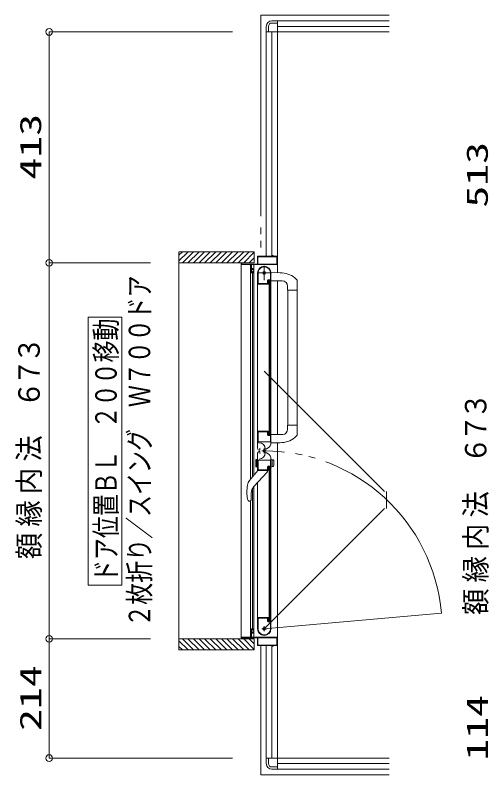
# Model space of a CAD drawing. Units: millimetres on the paper. Extents: x -305 to 305, y -152 to 152.
# Drawn here: x -170.9 to -128.5, y 31.1 to 99.1 of the extents above; entities that cross this region are included whole.
import ezdxf
from ezdxf.enums import TextEntityAlignment as Align

# ---------------------------------------------------------------- set-up
doc = ezdxf.new("R2010")
doc.units = ezdxf.units.MM
doc.linetypes.add('LONG_CHAIN', pattern=[21, 18, -1, 1, -1])
doc.linetypes.add('LONG_DOUBLE_CHAIN', pattern=[21.8, 18, -1, 0.6, -0.6, 0.6, -1])
doc.layers.add('0-0_0', color=7, linetype='Continuous', lineweight=9)
doc.layers.add('0-1_VIEW0001', color=7, linetype='Continuous', lineweight=9)
doc.styles.add('ＭＳ ゴシック', font='')
doc.styles.get('ＭＳ ゴシック').set_extended_font_data('MS Gothic')

# ---------------------------------------------------------------- blocks, each defined once
blk = doc.blocks.new('_ORIGIN')
at = {"layer": '0-0_0'}
blk.add_line((0, 0), (-1, 0), dxfattribs=at)
blk.add_circle((0, 0), 0.5, dxfattribs=at)

msp = doc.modelspace()

# ---------------------------------------------------------------- linework, layer by layer
at = {"layer": '0-1_VIEW0001', "linetype": 'LONG_DOUBLE_CHAIN'}
for p, q in [((-148.934, 99.073), (-148.934, 77.498)), ((-137.434, 99.073), (-148.934, 99.073)), ((-148.619, 67.195), (-137.859, 56.434)), ((-137.659, 56.434), (-137.659, 54.908)), ((-148.619, 44.148), (-137.859, 54.908)), ((-132.755, 45.536), (-148.619, 44.148)), ((-148.934, 42.648), (-148.934, 31.073)), ((-137.434, 31.073), (-148.934, 31.073))]:
    msp.add_line(p, q, dxfattribs=at)
at = {"layer": '0-1_VIEW0001'}
for p, q in [((-148.434, 97.573), (-148.434, 98.073)), ((-148.234, 97.573), (-148.234, 98.073)), ((-147.434, 98.573), (-147.934, 98.573)), ((-147.934, 98.373), (-147.434, 98.373)), ((-147.434, 98.573), (-137.434, 98.573)), ((-147.434, 77.448), (-147.434, 98.573)), ((-137.434, 98.573), (-147.434, 98.573)), ((-147.434, 98.573), (-147.434, 98.173)), ((-147.434, 98.073), (-137.434, 98.073)), ((-151.474, 97.573), (-167.882, 97.573)), ((-148.434, 77.498), (-148.434, 97.573)), ((-148.434, 97.573), (-137.434, 97.573)), ((-148.434, 97.573), (-148.434, 77.498)), ((-148.034, 97.573), (-148.434, 97.573)), ((-147.934, 77.498), (-147.934, 97.573)), ((-167.882, 96.973), (-167.882, 77.498)), ((-156.259, 77.898), (-149.509, 77.898)), ((-156.259, 77.083), (-155.444, 77.898)), ((-156.259, 77.578), (-155.939, 77.898)), ((-156.259, 77.847), (-156.259, 42.248)), ((-155.949, 76.898), (-154.949, 77.898)), ((-155.454, 76.898), (-154.454, 77.898)), ((-154.959, 76.898), (-153.959, 77.898)), ((-154.459, 76.898), (-153.459, 77.898)), ((-153.959, 76.898), (-152.959, 77.898)), ((-153.459, 76.898), (-152.459, 77.898)), ((-152.959, 76.898), (-151.959, 77.898)), ((-152.459, 76.898), (-151.459, 77.898)), ((-151.959, 76.898), (-150.959, 77.898)), ((-151.459, 76.898), (-150.459, 77.898)), ((-150.959, 76.898), (-149.959, 77.898)), ((-150.459, 76.898), (-149.509, 77.848)), ((-149.509, 76.899), (-149.509, 77.898)), ((-147.874, 77.563), (-147.874, 77.513)), ((-147.844, 77.573), (-147.864, 77.573)), ((-147.834, 77.513), (-147.834, 77.563)), ((-158.799, 76.898), (-167.882, 76.898)), ((-156.259, 76.898), (-149.509, 76.898)), ((-150.684, 76.883), (-150.684, 76.763)), ((-150.634, 76.813), (-150.634, 76.883)), ((-149.959, 76.898), (-149.509, 77.348)), ((-149.234, 77.448), (-149.234, 76.813)), ((-149.189, 77.438), (-149.189, 76.813)), ((-147.889, 77.498), (-149.184, 77.498)), ((-147.494, 77.453), (-149.174, 77.453)), ((-147.484, 77.498), (-147.819, 77.498)), ((-147.479, 76.813), (-147.479, 77.438)), ((-147.434, 77.45), (-147.434, 76.024)), ((-167.882, 76.298), (-167.882, 43.848)), ((-150.684, 43.398), (-150.684, 76.748)), ((-150.669, 76.748), (-149.834, 76.748)), ((-149.249, 76.798), (-150.619, 76.798)), ((-149.857, 57.519), (-149.857, 76.748)), ((-149.819, 76.733), (-149.819, 76.048)), ((-149.769, 76.413), (-149.769, 76.733)), ((-149.769, 76.068), (-149.769, 76.338)), ((-149.754, 76.748), (-147.459, 76.748)), ((-149.669, 76.398), (-149.754, 76.398)), ((-149.754, 76.353), (-149.684, 76.353)), ((-149.669, 76.338), (-149.669, 76.293)), ((-149.654, 76.278), (-149.634, 76.278)), ((-149.619, 76.293), (-149.619, 76.348)), ((-149.541, 57.903), (-149.541, 76.748)), ((-149.174, 76.798), (-147.494, 76.798)), ((-149.769, 75.998), (-149.669, 75.998)), ((-149.684, 76.053), (-149.754, 76.053)), ((-149.681, 57.733), (-149.681, 75.998)), ((-149.669, 76.113), (-149.669, 76.068)), ((-149.634, 76.128), (-149.654, 76.128)), ((-149.619, 76.048), (-149.619, 76.113)), ((-149.219, 75.999), (-149.219, 61.823)), ((-149.169, 76.072), (-149.169, 75.058)), ((-148.064, 75.468), (-148.064, 75.998)), ((-148.019, 75.013), (-148.019, 75.998)), ((-147.191, 76.023), (-148.009, 76.026)), ((-145.896, 75.561), (-145.697, 75.377)), ((-149.209, 74.998), (-148.268, 74.998)), ((-149.159, 75.048), (-148.339, 75.048)), ((-148.329, 75.058), (-148.329, 75.318)), ((-148.284, 75.073), (-148.284, 75.298)), ((-148.255, 75.005), (-148.246, 75.02)), ((-148.254, 75.393), (-148.139, 75.393)), ((-148.244, 75.027), (-148.244, 75.033)), ((-148.234, 75.348), (-148.109, 75.348)), ((-148.184, 75.323), (-148.084, 75.323)), ((-148.184, 61.498), (-148.184, 75.323)), ((-148.084, 61.498), (-148.084, 75.323)), ((-148.082, 75.02), (-148.073, 75.005)), ((-148.061, 74.998), (-148.034, 74.998)), ((-148.034, 61.823), (-148.034, 74.998)), ((-147.024, 75.303), (-148.019, 75.303)), ((-147.434, 75.298), (-147.434, 61.524)), ((-146.524, 74.448), (-146.524, 74.803)), ((-145.669, 74.448), (-145.669, 75.308)), ((-146.524, 74.448), (-145.669, 74.448)), ((-146.519, 74.448), (-146.519, 62.374)), ((-145.669, 74.448), (-145.669, 61.512)), ((-161.377, 72.048), (-164.377, 72.048)), ((-164.377, 48.048), (-164.377, 72.048)), ((-161.377, 48.048), (-161.377, 72.048)), ((-146.524, 62.374), (-146.524, 62.019)), ((-146.524, 62.374), (-145.669, 62.374)), ((-149.219, 61.854), (-149.219, 60.284)), ((-149.219, 61.823), (-148.268, 61.823)), ((-149.169, 61.763), (-149.169, 60.903)), ((-148.344, 61.773), (-149.159, 61.773)), ((-148.329, 61.508), (-148.329, 61.758)), ((-148.284, 61.523), (-148.284, 61.748)), ((-148.246, 61.802), (-148.255, 61.816)), ((-148.139, 61.433), (-148.254, 61.433)), ((-148.244, 61.788), (-148.244, 61.794)), ((-148.109, 61.473), (-148.234, 61.473)), ((-148.084, 61.498), (-148.184, 61.498)), ((-148.073, 61.816), (-148.082, 61.802)), ((-148.064, 60.908), (-148.064, 61.358)), ((-148.034, 61.823), (-148.061, 61.823)), ((-148.019, 61.808), (-148.019, 60.822)), ((-146.955, 61.524), (-148.009, 61.524)), ((-145.894, 61.261), (-145.697, 61.444)), ((-149.159, 60.893), (-148.079, 60.893)), ((-149.145, 60.803), (-149.065, 60.803)), ((-147.191, 60.798), (-148.009, 60.796)), ((-147.434, 31.573), (-147.434, 60.798)), ((-147.434, 60.798), (-147.434, 42.698)), ((-149.219, 58.293), (-149.219, 59.863)), ((-149.069, 60.133), (-149.039, 60.133)), ((-149.069, 60.013), (-149.039, 60.013)), ((-149.014, 60.158), (-149.014, 60.308)), ((-149.014, 59.988), (-149.014, 59.838)), ((-148.525, 60.263), (-148.525, 59.883)), ((-148.449, 60.227), (-148.319, 60.302)), ((-148.449, 59.919), (-148.319, 59.844)), ((-149.369, 59.256), (-149.369, 58.69)), ((-149.319, 58.649), (-149.319, 59.296)), ((-149.169, 58.383), (-149.169, 59.243)), ((-149.159, 59.253), (-148.079, 59.253)), ((-148.064, 59.238), (-148.064, 58.788)), ((-148.019, 58.338), (-148.019, 59.324)), ((-148.019, 59.323), (-147.825, 59.27)), ((-147.919, 58.649), (-147.919, 59.296)), ((-147.769, 59.198), (-147.769, 58.747)), ((-149.219, 58.623), (-149.343, 58.656)), ((-148.329, 58.638), (-148.329, 58.388)), ((-148.284, 58.623), (-148.284, 58.398)), ((-148.139, 58.713), (-148.254, 58.713)), ((-148.109, 58.673), (-148.234, 58.673)), ((-148.184, 58.648), (-148.184, 44.823)), ((-148.084, 58.648), (-148.184, 58.648)), ((-148.084, 58.648), (-148.084, 44.823)), ((-148.019, 58.623), (-147.825, 58.675)), ((-149.932, 57.428), (-149.194, 58.323)), ((-148.373, 58.161), (-149.551, 56.873)), ((-148.268, 58.323), (-149.209, 58.323)), ((-148.344, 58.373), (-149.159, 58.373)), ((-148.344, 58.323), (-148.344, 58.232)), ((-148.246, 58.345), (-148.255, 58.33)), ((-148.244, 58.358), (-148.244, 58.352)), ((-148.073, 58.33), (-148.082, 58.345)), ((-148.034, 58.323), (-148.061, 58.323)), ((-148.034, 58.323), (-148.034, 45.148)), ((-149.219, 44.148), (-149.219, 57.236)), ((-149.681, 44.148), (-149.681, 56.688)), ((-149.541, 43.398), (-149.541, 56.885)), ((-149.778, 56.289), (-149.778, 55.77)), ((-150.112, 55.736), (-150.068, 55.621)), ((-150.041, 55.587), (-150.068, 55.621)), ((-150.041, 55.587), (-150.04, 55.586)), ((-149.916, 55.573), (-149.998, 55.573)), ((-149.857, 43.398), (-149.857, 55.573)), ((-149.84, 55.609), (-149.841, 55.606)), ((-161.377, 48.048), (-164.377, 48.048)), ((-149.209, 45.148), (-148.268, 45.148)), ((-149.169, 44.074), (-149.169, 45.088)), ((-149.159, 45.098), (-148.339, 45.098)), ((-148.329, 45.088), (-148.329, 44.828)), ((-148.284, 45.073), (-148.284, 44.848)), ((-148.255, 45.141), (-148.246, 45.127)), ((-148.244, 45.119), (-148.244, 45.113)), ((-148.082, 45.127), (-148.073, 45.141)), ((-148.061, 45.148), (-148.034, 45.148)), ((-148.019, 45.133), (-148.019, 44.148)), ((-148.254, 44.753), (-148.139, 44.753)), ((-148.234, 44.798), (-148.109, 44.798)), ((-148.184, 44.823), (-148.084, 44.823)), ((-148.064, 44.678), (-148.064, 44.148)), ((-149.819, 43.413), (-149.819, 44.098)), ((-149.769, 44.148), (-149.669, 44.148)), ((-149.769, 44.078), (-149.769, 43.808)), ((-149.769, 43.733), (-149.769, 43.413)), ((-149.684, 44.093), (-149.754, 44.093)), ((-149.754, 43.793), (-149.684, 43.793)), ((-149.669, 43.748), (-149.754, 43.748)), ((-149.669, 44.033), (-149.669, 44.078)), ((-149.669, 43.808), (-149.669, 43.853)), ((-149.634, 44.018), (-149.654, 44.018)), ((-149.654, 43.868), (-149.634, 43.868)), ((-149.619, 44.098), (-149.619, 44.033)), ((-149.619, 43.853), (-149.619, 43.798)), ((-158.799, 43.248), (-167.883, 43.248)), ((-158.799, 43.248), (-167.882, 43.248)), ((-156.259, 43.248), (-149.509, 43.248)), ((-156.259, 43.063), (-155.444, 42.248)), ((-155.949, 43.248), (-154.949, 42.248)), ((-155.454, 43.248), (-154.454, 42.248)), ((-154.959, 43.248), (-153.959, 42.248)), ((-154.459, 43.248), (-153.459, 42.248)), ((-153.959, 43.248), (-152.959, 42.248)), ((-153.459, 43.248), (-152.459, 42.248)), ((-152.959, 43.248), (-151.959, 42.248)), ((-152.459, 43.248), (-151.459, 42.248)), ((-151.959, 43.248), (-150.959, 42.248)), ((-151.459, 43.248), (-150.459, 42.248)), ((-150.959, 43.248), (-149.959, 42.248)), ((-150.684, 43.263), (-150.684, 43.383)), ((-150.669, 43.398), (-149.834, 43.398)), ((-150.634, 43.333), (-150.634, 43.263)), ((-149.249, 43.348), (-150.619, 43.348)), ((-150.459, 43.248), (-149.509, 42.298)), ((-149.959, 43.248), (-149.509, 42.798)), ((-149.754, 43.398), (-147.459, 43.398)), ((-149.234, 42.698), (-149.234, 43.333)), ((-149.189, 42.708), (-149.189, 43.333)), ((-149.174, 43.348), (-147.494, 43.348)), ((-147.479, 43.333), (-147.479, 42.708)), ((-167.883, 33.173), (-167.883, 42.648)), ((-156.259, 42.568), (-155.939, 42.248)), ((-147.889, 42.648), (-149.184, 42.648)), ((-147.494, 42.693), (-149.174, 42.693)), ((-148.434, 32.573), (-148.434, 42.648)), ((-148.434, 42.648), (-148.434, 32.573)), ((-147.934, 32.573), (-147.934, 42.648)), ((-147.874, 42.583), (-147.874, 42.633)), ((-147.844, 42.573), (-147.864, 42.573)), ((-147.834, 42.633), (-147.834, 42.583)), ((-147.484, 42.648), (-147.819, 42.648)), ((-151.474, 32.573), (-167.883, 32.573)), ((-148.434, 32.573), (-137.434, 32.573)), ((-148.034, 32.573), (-148.434, 32.573)), ((-148.434, 32.573), (-148.434, 32.073)), ((-148.234, 32.573), (-148.234, 32.073)), ((-147.434, 32.073), (-137.434, 32.073)), ((-147.434, 31.573), (-147.434, 31.973)), ((-147.934, 31.773), (-147.434, 31.773)), ((-147.434, 31.573), (-147.934, 31.573)), ((-147.434, 31.573), (-137.434, 31.573)), ((-137.434, 31.573), (-147.434, 31.573))]:
    msp.add_line(p, q, dxfattribs=at)
at = {"layer": '0-1_VIEW0001', "linetype": 'LONG_CHAIN'}
for p, q in [((-148.619, 75.348), (-148.619, 76.648)), ((-147.969, 75.998), (-149.269, 75.998)), ((-148.832, 60.073), (-148.44, 60.073)), ((-148.619, 60.286), (-148.619, 59.861)), ((-148.619, 43.918), (-148.619, 44.378)), ((-148.849, 44.148), (-148.389, 44.148))]:
    msp.add_line(p, q, dxfattribs=at)
at = {"layer": '0-1_VIEW0001', "color": 5}
msp.add_line((-149.509, 43.248), (-156.259, 43.248), dxfattribs=at)
at = {"layer": '0-1_VIEW0001'}
for points in [[(-149.219, 58.623), (-149.219, 59.323), (-149.343, 59.289)], [(-149.786, 55.709), (-149.785, 55.713), (-149.784, 55.717), (-149.783, 55.721), (-149.782, 55.726), (-149.782, 55.73), (-149.781, 55.734), (-149.78, 55.738), (-149.78, 55.743), (-149.779, 55.747), (-149.779, 55.752), (-149.779, 55.754), (-149.778, 55.756), (-149.778, 55.758), (-149.778, 55.76), (-149.778, 55.762), (-149.778, 55.764), (-149.778, 55.767), (-149.778, 55.769), (-149.778, 55.771), (-149.778, 55.773)], [(-149.998, 55.573), (-150, 55.573), (-150.002, 55.574), (-150.005, 55.574), (-150.007, 55.574), (-150.009, 55.574), (-150.011, 55.575), (-150.013, 55.575), (-150.016, 55.576), (-150.018, 55.576), (-150.02, 55.576), (-150.022, 55.577), (-150.025, 55.578), (-150.027, 55.578), (-150.029, 55.579), (-150.031, 55.58), (-150.033, 55.581), (-150.035, 55.582), (-150.037, 55.584), (-150.039, 55.585), (-150.04, 55.586)], [(-149.839, 55.609), (-149.838, 55.61), (-149.838, 55.611), (-149.837, 55.612), (-149.836, 55.613), (-149.835, 55.614), (-149.834, 55.616), (-149.833, 55.617), (-149.831, 55.618), (-149.83, 55.62), (-149.829, 55.621), (-149.828, 55.622), (-149.827, 55.624), (-149.826, 55.625), (-149.825, 55.627), (-149.824, 55.628), (-149.823, 55.63), (-149.822, 55.631), (-149.821, 55.633), (-149.82, 55.635), (-149.818, 55.638), (-149.816, 55.641), (-149.814, 55.644), (-149.812, 55.647), (-149.81, 55.651), (-149.808, 55.654), (-149.806, 55.658), (-149.804, 55.661), (-149.802, 55.665), (-149.8, 55.669), (-149.799, 55.673), (-149.797, 55.677), (-149.796, 55.68), (-149.794, 55.684), (-149.793, 55.688), (-149.791, 55.692), (-149.79, 55.696), (-149.789, 55.7), (-149.787, 55.705), (-149.786, 55.709)], [(-156.259, 42.248), (-149.509, 42.248), (-149.509, 43.249)]]:
    msp.add_lwpolyline(points, dxfattribs=at)
for centre, radius in [((-148.619, 75.998), 0.125), ((-148.619, 60.073), 0.113), ((-148.619, 44.148), 0.125)]:
    msp.add_circle(centre, radius, dxfattribs=at)
for centre, radius, start, end in [((-147.934, 98.073), 0.5, 90, 180), ((-147.934, 98.073), 0.3, 90, 180), ((-147.864, 77.563), 0.01, 90, 180), ((-147.844, 77.563), 0.01, 0, 90), ((-150.669, 76.883), 0.015, 90, 180), ((-150.649, 76.883), 0.015, 0, 90), ((-149.184, 77.448), 0.05, 90, 180), ((-149.174, 77.438), 0.015, 90, 180), ((-147.889, 77.513), 0.015, 270, 0), ((-147.819, 77.513), 0.015, 180, 270), ((-147.494, 77.438), 0.015, 0, 90), ((-147.484, 77.448), 0.05, 0, 90), ((-150.669, 76.763), 0.015, 180, 270), ((-150.619, 76.813), 0.015, 180, 270), ((-149.834, 76.733), 0.015, 0, 90), ((-149.754, 76.733), 0.015, 90, 180), ((-149.754, 76.413), 0.015, 180, 270), ((-149.754, 76.338), 0.015, 90, 180), ((-149.684, 76.338), 0.015, 0, 90), ((-149.669, 76.348), 0.05, 0, 90), ((-149.654, 76.293), 0.015, 180, 270), ((-149.634, 76.293), 0.015, 270, 0), ((-149.249, 76.813), 0.015, 270, 0), ((-148.619, 75.998), 0.6, 0, 180), ((-149.174, 76.813), 0.015, 180, 270), ((-148.619, 75.998), 0.555, 0, 172.23293), ((-147.494, 76.813), 0.015, 270, 0), ((-147.459, 76.773), 0.025, 270, 0), ((-149.769, 76.048), 0.05, 180, 270), ((-149.754, 76.068), 0.015, 180, 270), ((-149.684, 76.068), 0.015, 270, 0), ((-149.654, 76.113), 0.015, 90, 180), ((-149.669, 76.048), 0.05, 270, 0), ((-149.634, 76.113), 0.015, 0, 90), ((-149.159, 76.072), 0.01, 172.23293, 180), ((-147.199, 73.953), 2.07, 50.97582, 89.8), ((-149.209, 75.008), 0.01, 180, 270), ((-149.159, 75.058), 0.01, 180, 270), ((-148.339, 75.058), 0.01, 270, 0), ((-148.254, 75.318), 0.075, 90, 180), ((-148.234, 75.298), 0.05, 90, 180), ((-148.259, 75.073), 0.025, 180, 270), ((-148.268, 75.013), 0.015, 270, 329.03624), ((-148.259, 75.033), 0.015, 0, 90), ((-148.259, 75.027), 0.015, 329.03624, 0), ((-148.139, 75.468), 0.075, 270, 0), ((-148.109, 75.323), 0.025, 0, 90), ((-148.069, 75.027), 0.015, 180, 210.96376), ((-148.061, 75.013), 0.015, 210.96376, 270), ((-148.034, 75.013), 0.015, 270, 0), ((-147.024, 74.803), 0.5, 0, 90), ((-145.769, 75.308), 0.1, 0, 43.47243), ((-147.024, 62.019), 0.5, 277.95562, 0), ((-149.209, 61.813), 0.01, 90, 180), ((-149.159, 61.763), 0.01, 90, 180), ((-148.344, 61.758), 0.015, 0, 90), ((-148.254, 61.508), 0.075, 180, 270), ((-148.259, 61.748), 0.025, 90, 180), ((-148.234, 61.523), 0.05, 180, 270), ((-148.268, 61.808), 0.015, 30.96376, 90), ((-148.259, 61.788), 0.015, 270, 0), ((-148.259, 61.794), 0.015, 0, 30.96376), ((-148.139, 61.358), 0.075, 0, 90), ((-148.109, 61.498), 0.025, 270, 0), ((-148.069, 61.794), 0.015, 149.03624, 180), ((-148.061, 61.808), 0.015, 90, 149.03624), ((-148.034, 61.808), 0.015, 0, 90), ((-147.199, 62.868), 2.07, 270.2, 309.05814), ((-145.769, 61.513), 0.1, 316.52757, 0), ((-149.159, 60.903), 0.01, 180, 270), ((-149.065, 60.263), 0.54, 0, 90), ((-148.619, 60.822), 0.6, 300, 0), ((-148.079, 60.908), 0.015, 270, 0), ((-149.069, 60.283), 0.15, 180, 270), ((-149.069, 59.863), 0.15, 90, 180), ((-149.065, 59.883), 0.54, 270, 0), ((-149.039, 60.158), 0.025, 270, 0), ((-149.039, 59.988), 0.025, 0, 90), ((-148.619, 59.324), 0.6, 0, 60), ((-149.334, 59.256), 0.035, 105, 180), ((-149.159, 59.243), 0.01, 90, 180), ((-148.079, 59.238), 0.015, 0, 90), ((-147.844, 59.198), 0.075, 0, 75), ((-149.334, 58.69), 0.035, 180, 255), ((-148.254, 58.638), 0.075, 90, 180), ((-148.234, 58.623), 0.05, 90, 180), ((-148.139, 58.788), 0.075, 270, 0), ((-148.109, 58.648), 0.025, 0, 90), ((-147.844, 58.747), 0.075, 285, 0), ((-149.209, 58.333), 0.01, 180, 270), ((-149.159, 58.383), 0.01, 180, 270), ((-148.444, 58.232), 0.1, 317.56377, 0), ((-148.344, 58.388), 0.015, 270, 0), ((-148.259, 58.398), 0.025, 180, 270), ((-148.268, 58.338), 0.015, 270, 329.03624), ((-148.259, 58.358), 0.015, 0, 90), ((-148.259, 58.352), 0.015, 329.03624, 0), ((-148.069, 58.352), 0.015, 180, 210.96376), ((-148.061, 58.338), 0.015, 210.96376, 270), ((-148.034, 58.338), 0.015, 270, 0), ((-149.238, 56.855), 0.9, 140.5, 170.71156), ((-146.504, 56.408), 3.67, 170.71156, 190.5453), ((-148.913, 56.289), 0.865, 137.56377, 180), ((-149.916, 55.673), 0.1, 270, 318.18969), ((-149.209, 45.138), 0.01, 90, 180), ((-149.159, 45.088), 0.01, 90, 180), ((-148.339, 45.088), 0.01, 0, 90), ((-148.259, 45.073), 0.025, 90, 180), ((-148.268, 45.133), 0.015, 30.96376, 90), ((-148.259, 45.113), 0.015, 270, 0), ((-148.259, 45.119), 0.015, 0, 30.96376), ((-148.069, 45.119), 0.015, 149.03624, 180), ((-148.061, 45.133), 0.015, 90, 149.03624), ((-148.034, 45.133), 0.015, 0, 90), ((-149.204, 44.248), 0.015, 177.30646, 180), ((-148.254, 44.828), 0.075, 180, 270), ((-148.234, 44.848), 0.05, 180, 270), ((-148.139, 44.678), 0.075, 0, 90), ((-148.109, 44.823), 0.025, 270, 0), ((-149.769, 44.098), 0.05, 90, 180), ((-149.754, 44.078), 0.015, 90, 180), ((-149.754, 43.808), 0.015, 180, 270), ((-149.754, 43.733), 0.015, 90, 180), ((-149.684, 44.078), 0.015, 0, 90), ((-149.684, 43.808), 0.015, 270, 0), ((-149.669, 44.098), 0.05, 0, 90), ((-149.654, 44.033), 0.015, 180, 270), ((-149.654, 43.853), 0.015, 90, 180), ((-149.669, 43.798), 0.05, 270, 0), ((-149.634, 44.033), 0.015, 270, 0), ((-149.634, 43.853), 0.015, 0, 90), ((-148.619, 44.148), 0.6, 180, 0), ((-148.619, 44.148), 0.555, 187.76707, 0), ((-149.159, 44.074), 0.01, 180, 187.76707), ((-150.669, 43.383), 0.015, 90, 180), ((-150.669, 43.263), 0.015, 180, 270), ((-150.649, 43.263), 0.015, 270, 0), ((-150.619, 43.333), 0.015, 90, 180), ((-149.834, 43.413), 0.015, 270, 0), ((-149.754, 43.413), 0.015, 180, 270), ((-149.249, 43.333), 0.015, 0, 90), ((-149.174, 43.333), 0.015, 90, 180), ((-147.494, 43.333), 0.015, 0, 90), ((-147.459, 43.373), 0.025, 0, 90), ((-149.184, 42.698), 0.05, 180, 270), ((-149.174, 42.708), 0.015, 180, 270), ((-147.889, 42.633), 0.015, 0, 90), ((-147.864, 42.583), 0.01, 180, 270), ((-147.844, 42.583), 0.01, 270, 0), ((-147.819, 42.633), 0.015, 90, 180), ((-147.494, 42.708), 0.015, 270, 0), ((-147.484, 42.698), 0.05, 270, 0), ((-147.934, 32.073), 0.5, 180, 270), ((-147.934, 32.073), 0.3, 180, 270)]:
    msp.add_arc(centre, radius, start, end, dxfattribs=at)
at = {"layer": '0-1_VIEW0001', "linetype": 'LONG_DOUBLE_CHAIN'}
msp.add_arc((-148.619, 44.148), 15.925, 5, 90, dxfattribs=at)

# ---------------------------------------------------------------- block references
at = {"layer": '0-1_VIEW0001', "xscale": 0.6, "yscale": 0.6}
for p, rotation in [((-167.882, 97.573), 90), ((-167.882, 76.898), 270), ((-167.882, 76.898), 90), ((-167.883, 43.248), 90), ((-167.882, 43.248), 270), ((-167.883, 32.573), 270)]:
    msp.add_blockref('_ORIGIN', p, dxfattribs=dict(at, rotation=rotation))

# ---------------------------------------------------------------- texts
at = {"layer": '0-1_VIEW0001', "style": 'ＭＳ ゴシック'}
for s, width, p in [('413', 1.5, (-168.021, 84.358)), ('513', 1.5, (-128.021, 81.846)), ('２枚折り／スイング\u3000Ｗ７００ドア', 0.75, (-158.26, 44.333)), ('ドア位置ＢＬ\u3000２００移動', 0.75, (-161.258, 48.333)), ('３', 0.9, (-168.148, 67.924)), ('７', 0.9, (-168.148, 65.936)), ('６', 0.9, (-168.148, 63.948)), ('３', 0.9, (-128.148, 62.924)), ('７', 0.9, (-128.148, 60.936)), ('法', 0.9, (-168.148, 59.108)), ('６', 0.9, (-128.148, 58.948)), ('内', 0.9, (-168.148, 56.2)), ('法', 0.9, (-128.148, 54.108)), ('縁', 0.9, (-168.148, 53.292)), ('内', 0.9, (-128.148, 51.2)), ('額', 0.9, (-168.148, 50.384)), ('縁', 0.9, (-128.148, 48.292)), ('額', 0.9, (-128.148, 45.384)), ('214', 1.5, (-168.022, 35.001)), ('114', 1.5, (-128.013, 32.34))]:
    msp.add_text(s, height=1.921, rotation=90, dxfattribs=dict(at, width=width)).set_placement(p, align=Align.BOTTOM_LEFT)

doc.saveas('drawing.dxf')
